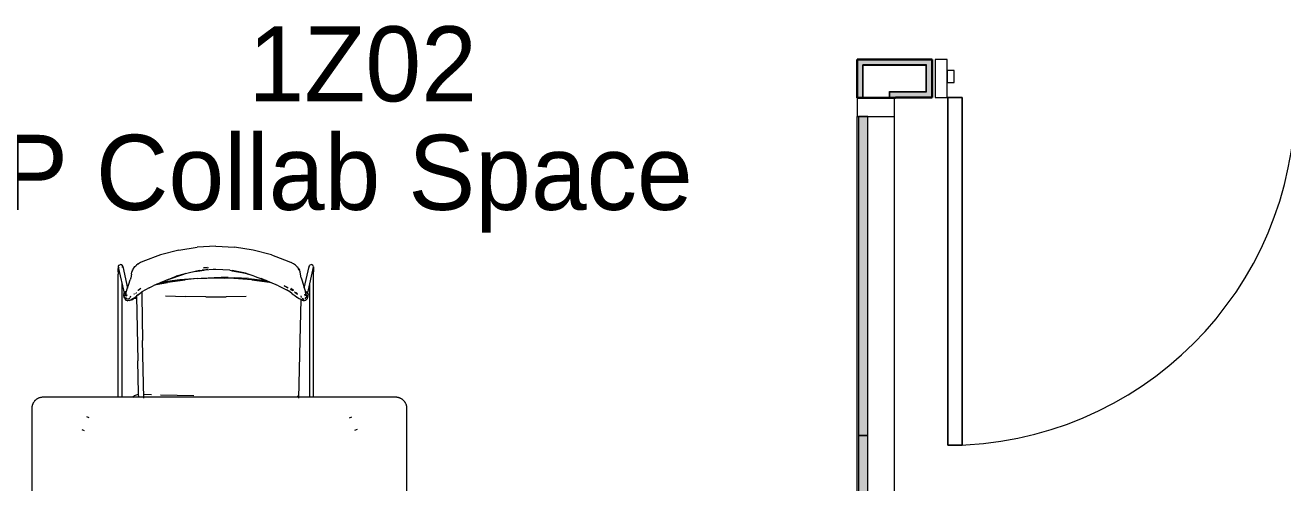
# Model space of a CAD drawing. Header units: millimetres. Extents: x 155920 to 295199, y -4084 to 97293.
# Drawn here: x 222633 to 225985, y 25779 to 26998 of the extents above; entities that cross this region are included whole.
import ezdxf

# ---------------------------------------------------------------- set-up
doc = ezdxf.new("R2010")
doc.units = ezdxf.units.MM
doc.header["$MEASUREMENT"] = 0
for name, color, linetype, lineweight in [('A-AREA-IDEN', 7, 'CONTINUOUS', 9), ('A-DOOR', 4, 'CONTINUOUS', 9), ('A-DOOR-FRAM', 4, 'CONTINUOUS', 18), ('A-GLAZ-CURT', 7, 'CONTINUOUS', 9), ('A-GLAZ-CWMG', 7, 'CONTINUOUS', 9), ('A-WALL', 7, 'CONTINUOUS', 9), ('A-WALL-PATT', 7, 'CONTINUOUS', 25), ('G-IMPT', 8, 'CONTINUOUS', 9), ('I-FURN', 8, 'CONTINUOUS', 9), ('I-WALL', 7, 'CONTINUOUS', 9)]:
    doc.layers.add(name, color=color, linetype=linetype, lineweight=lineweight)
doc.styles.add('Century Gothic', font='GOTHIC.TTF', dxfattribs={"height": 200})

msp = doc.modelspace()

# ---------------------------------------------------------------- hatches: boundary and pattern name
at = {"layer": 'A-GLAZ-CURT'}
for points in [[(224879.3, 25905.1), (224879.3, 26755.1), (224854.3, 26755.1), (224854.3, 25905.1)], [(224879.3, 25498.6), (224879.3, 25905.1), (224854.3, 25905.1), (224854.3, 25498.6)]]:
    msp.add_hatch(color=256, dxfattribs=at).paths.add_polyline_path(points, flags=0)
at = {"layer": 'A-WALL-PATT', "lineweight": 9}
h = msp.add_hatch(color=256, dxfattribs=at)
h.paths.add_polyline_path([(226075.8, 26856.3), (226075.8, 26892.3), (226317.8, 26892.3), (226317.8, 26907.3), (226060.8, 26907.3), (226060.8, 26856.3)], flags=0)
h.paths.add_polyline_path([(225050.8, 26856.3), (225050.8, 26907.3), (224850.8, 26907.3), (224850.8, 26892.3), (225035.8, 26892.3), (225035.8, 26856.3)], flags=0)
at = {"layer": 'A-WALL-PATT', "lineweight": 5}
msp.add_hatch(color=256, dxfattribs=at).paths.add_polyline_path([(224865.8, 26805.3), (224865.8, 26892.3), (224850.8, 26892.3), (224850.8, 26805.3)], flags=0)
h = msp.add_hatch(color=256, dxfattribs=at)
h.paths.add_polyline_path([(226060.8, 26805.3), (226317.8, 26805.3), (226317.8, 26820.3), (226075.8, 26820.3), (226075.8, 26856.3), (226060.8, 26856.3), (226060.8, 26836.1)], flags=0)
h.paths.add_polyline_path([(224937.8, 26805.3), (225050.8, 26805.3), (225050.8, 26856.3), (225035.8, 26856.3), (225035.8, 26820.3), (224937.8, 26820.3)], flags=0)

# ---------------------------------------------------------------- linework, layer by layer
at = {"layer": 'A-DOOR'}
for p, q in [((225130.8, 26805.3), (225092.8, 26805.3)), ((225092.8, 26805.3), (225092.8, 25879.3)), ((225092.8, 25879.3), (225092.8, 26805.3)), ((225092.8, 26805.3), (225130.8, 26805.3)), ((225130.8, 25879.3), (225130.8, 26805.3)), ((225130.8, 26805.3), (225130.8, 25879.3)), ((225092.8, 25879.3), (225130.8, 25879.3)), ((225130.8, 25879.3), (225092.8, 25879.3))]:
    msp.add_line(p, q, dxfattribs=at)
msp.add_arc((225092.8, 26805.3), 926, 270, 0, dxfattribs=at)
at = {"layer": 'A-DOOR-FRAM', "lineweight": 20}
for p, q in [((225090.8, 26907.3), (225058.8, 26907.3)), ((225058.8, 26907.3), (225058.8, 26805.3)), ((225090.8, 26805.3), (225090.8, 26907.3)), ((225109.8, 26877.3), (225090.8, 26877.3)), ((225090.8, 26877.3), (225090.8, 26845.3)), ((225109.8, 26845.3), (225109.8, 26877.3)), ((225090.8, 26845.3), (225109.8, 26845.3)), ((225058.8, 26805.3), (225090.8, 26805.3))]:
    msp.add_line(p, q, dxfattribs=at)
at = {"layer": 'A-GLAZ-CURT', "lineweight": 20}
for p, q in [((224854.3, 26755.1), (224854.3, 25905.1)), ((224879.3, 26755.1), (224854.3, 26755.1)), ((224879.3, 25905.1), (224879.3, 26755.1)), ((224854.3, 25905.1), (224879.3, 25905.1)), ((224854.3, 25905.1), (224854.3, 25498.6)), ((224879.3, 25905.1), (224854.3, 25905.1)), ((224879.3, 25498.6), (224879.3, 25905.1))]:
    msp.add_line(p, q, dxfattribs=at)
at = {"layer": 'A-GLAZ-CWMG', "lineweight": 20}
for p, q in [((224850.8, 26805.1), (224850.8, 26755.1)), ((224950.8, 26805.1), (224850.8, 26805.1)), ((224950.8, 26755.1), (224950.8, 26805.1)), ((224850.8, 26755.1), (224950.8, 26755.1))]:
    msp.add_line(p, q, dxfattribs=at)
at = {"layer": 'A-GLAZ-CWMG'}
for p, q in [((224850.8, 25905.1), (224850.8, 26755.1)), ((224950.8, 25905.1), (224950.8, 26755.1)), ((224850.8, 25498.6), (224850.8, 25905.1)), ((224950.8, 25498.6), (224950.8, 25905.1))]:
    msp.add_line(p, q, dxfattribs=at)
at = {"layer": 'A-WALL'}
for p, q in [((224865.8, 26891.3), (224865.8, 26892.3)), ((225035.8, 26892.3), (224865.8, 26892.3)), ((224865.8, 26805.3), (224865.8, 26891.3)), ((224866.8, 26821.3), (224866.8, 26891.3)), ((225034.8, 26891.3), (224866.8, 26891.3)), ((225034.8, 26856.3), (225034.8, 26891.3)), ((225035.8, 26856.3), (225035.8, 26892.3)), ((225034.8, 26821.3), (225034.8, 26856.3)), ((225035.8, 26820.3), (225035.8, 26856.3)), ((224866.8, 26805.3), (224866.8, 26821.3)), ((224936.8, 26820.3), (224936.8, 26821.3)), ((224936.8, 26821.3), (225034.8, 26821.3)), ((224936.8, 26805.3), (224936.8, 26820.3)), ((224937.8, 26805.3), (224937.8, 26820.3)), ((224937.8, 26820.3), (225035.8, 26820.3)), ((224865.8, 26805.3), (224865.8, 26805.1)), ((224866.8, 26805.3), (224866.8, 26805.1)), ((224936.8, 26805.3), (224936.8, 26805.1)), ((224937.8, 26805.3), (224937.8, 26805.1))]:
    msp.add_line(p, q, dxfattribs=at)
at = {"layer": 'G-IMPT'}
for p, q in [((222993.9, 26386.3), (222947.1, 26368.6)), ((223042.4, 26399.3), (222993.9, 26386.3)), ((223042.4, 26399.3), (223091.8, 26407.3)), ((223141.7, 26409.9), (223091.8, 26407.3)), ((223141.7, 26409.9), (223191.6, 26407.3)), ((223241, 26399.3), (223191.6, 26407.3)), ((223289.4, 26386.3), (223241, 26399.3)), ((223289.4, 26386.3), (223336.1, 26368.7)), ((222881.5, 26348.8), (222881.7, 26354)), ((222881.7, 26354), (222882.1, 26356.4)), ((222882.1, 26356.4), (222883.3, 26358.8)), ((222898.8, 26280.8), (222882.3, 26353.7)), ((222882.3, 26353.7), (222883.4, 26351.6)), ((222883.2, 26351.8), (222883.4, 26351.6)), ((222883.3, 26358.8), (222885.4, 26360.3)), ((222888.1, 26360.6), (222885.4, 26360.3)), ((222888.1, 26360.6), (222890.2, 26359.9)), ((222890.5, 26359.6), (222890.2, 26359.9)), ((222890.5, 26359.6), (222892.4, 26357.8)), ((222892.4, 26357.8), (222892.1, 26358.1)), ((222893.2, 26355.3), (222892.4, 26357.8)), ((222892.5, 26353), (222892.9, 26355.5)), ((222892.6, 26353.2), (222892.9, 26355.5)), ((222893.2, 26355.3), (222906.1, 26297.7)), ((222922, 26350.7), (222920.5, 26348.1)), ((222922.2, 26351.1), (222922, 26350.7)), ((222922.2, 26351.1), (222923.8, 26353)), ((222923.8, 26353), (222926, 26355.5)), ((222926, 26355.5), (222927.8, 26357.3)), ((222929.9, 26359.1), (222927.8, 26357.3)), ((222934.8, 26362.4), (222929.9, 26359.1)), ((222934.8, 26362.4), (222935.1, 26362.6)), ((222940.7, 26365.8), (222935.1, 26362.6)), ((222947.1, 26368.6), (222940.7, 26365.8)), ((223108.6, 26351.9), (223121.9, 26352.6)), ((223118.8, 26352.5), (223108.6, 26351.9)), ((223336.1, 26368.7), (223342.6, 26365.8)), ((223348.2, 26362.6), (223342.6, 26365.8)), ((223348.2, 26362.6), (223348.5, 26362.4)), ((223353.4, 26359.1), (223348.5, 26362.4)), ((223353.4, 26359.1), (223355.5, 26357.3)), ((223357.3, 26355.5), (223355.5, 26357.3)), ((223357.3, 26355.5), (223357.8, 26354.9)), ((223359.6, 26353), (223357.8, 26354.9)), ((223361.1, 26351.1), (223359.6, 26353)), ((223363.5, 26346.8), (223361.1, 26351.1)), ((223361.1, 26351.1), (223361.3, 26350.7)), ((223361.1, 26351.1), (223364.1, 26345.8)), ((223361.3, 26350.7), (223362.9, 26348.1)), ((223377.3, 26297.9), (223390.1, 26355.3)), ((223401, 26353.7), (223385.6, 26285.5)), ((223390.1, 26355.3), (223390.9, 26357.8)), ((223390.9, 26353), (223390.4, 26355.5)), ((223390.7, 26353.2), (223390.4, 26355.5)), ((223390.9, 26357.8), (223391.2, 26358.1)), ((223393.1, 26359.9), (223391.2, 26358.1)), ((223393.1, 26359.9), (223395.2, 26360.6)), ((223397.9, 26360.3), (223395.2, 26360.6)), ((223400, 26358.8), (223397.9, 26360.3)), ((223401.2, 26356.4), (223400, 26358.8)), ((223401, 26353.7), (223400, 26351.6)), ((223400, 26351.6), (223400.2, 26351.8)), ((223401.2, 26356.4), (223401.6, 26354)), ((223401.6, 26354), (223401.9, 26348.8)), ((222881.3, 26341.6), (222881.5, 26348.8)), ((222881.3, 26341.6), (222881.3, 26335.3)), ((222881.3, 26007.2), (222881.3, 26335.3)), ((222909.2, 26308), (222913.1, 26320)), ((222914.8, 26325.6), (222913.1, 26320)), ((222916.4, 26334.9), (222914.8, 26325.6)), ((222916.4, 26334.9), (222917.5, 26340.9)), ((222919.3, 26345.8), (222917.5, 26340.9)), ((222919.3, 26345.8), (222920.5, 26348.1)), ((223014.6, 26321.3), (222974.6, 26304.1)), ((223045.7, 26320), (222998.4, 26313.6)), ((223004.8, 26313.5), (223043.9, 26319.4)), ((223008.8, 26319.1), (223014.6, 26321.3)), ((223008.8, 26319.1), (223014.6, 26321.3)), ((223060.1, 26319.8), (223012.8, 26313.3)), ((223013, 26313.4), (223060.1, 26319.8)), ((223014.6, 26321.3), (223055.8, 26335.5)), ((223014.6, 26321.3), (223036.1, 26329.3)), ((223014.6, 26321.3), (223036.1, 26329.3)), ((223055.8, 26335.5), (223036.1, 26329.3)), ((223036.1, 26329.3), (223055.8, 26335.3)), ((223043.9, 26319.4), (223083.7, 26323.5)), ((223093.5, 26323.8), (223045.7, 26320)), ((223098.3, 26344.7), (223055.8, 26335.5)), ((223055.8, 26335.5), (223061, 26336.8)), ((223061, 26336.8), (223055.8, 26335.3)), ((223083.7, 26323.5), (223120.8, 26325.6)), ((223084.5, 26342.2), (223098.6, 26344.3)), ((223084.5, 26342.2), (223091.6, 26343.5)), ((223093.5, 26323.8), (223117.6, 26324.8)), ((223098.3, 26344.7), (223119.9, 26347.1)), ((223098.3, 26344.7), (223109.6, 26346)), ((223098.6, 26344.3), (223109.6, 26346)), ((223141.7, 26347.7), (223104.7, 26345.4)), ((223104.7, 26345.4), (223109.6, 26346)), ((223119.9, 26347.1), (223109.6, 26346)), ((223117.6, 26324.8), (223141.7, 26325.1)), ((223120.8, 26325.6), (223137, 26326)), ((223141.7, 26347.7), (223134.2, 26347.6)), ((223141.7, 26347.7), (223134.2, 26347.6)), ((223137, 26326), (223155.9, 26326.4)), ((223178.6, 26345.3), (223141.7, 26347.7)), ((223141.7, 26325.1), (223165.7, 26324.8)), ((223174.7, 26326), (223155.9, 26326.4)), ((223189.8, 26323.8), (223165.7, 26324.8)), ((223174.7, 26326), (223191, 26325.6)), ((223178.6, 26345.4), (223185, 26344.3)), ((223178.6, 26345.4), (223182.1, 26345)), ((223178.6, 26345.3), (223182.8, 26344.9)), ((223227.5, 26335.5), (223185, 26344.7)), ((223220.5, 26337.3), (223185, 26344.7)), ((223185, 26344.3), (223220.5, 26337.3)), ((223237.6, 26320), (223189.8, 26323.8)), ((223228.1, 26323.5), (223191, 26325.6)), ((223227.5, 26335.5), (223220.5, 26337.3)), ((223220.5, 26337.3), (223227.5, 26335.1)), ((223243.7, 26329.9), (223227.5, 26335.1)), ((223228.1, 26323.5), (223267.8, 26319.4)), ((223237.6, 26320), (223284.9, 26313.6)), ((223243.7, 26329.9), (223268.7, 26321.3)), ((223281.3, 26315.8), (223251.7, 26319.8)), ((223281.3, 26315.8), (223251.7, 26319.8)), ((223268.7, 26321.3), (223262.3, 26323.9)), ((223308.7, 26304), (223262.3, 26323.9)), ((223275.5, 26318.3), (223267.8, 26319.4)), ((223362.9, 26348.1), (223364.1, 26345.8)), ((223363.5, 26346.8), (223364.1, 26345.8)), ((223365.8, 26340.9), (223364.1, 26345.8)), ((223367, 26334.8), (223365.8, 26340.9)), ((223368.6, 26325.6), (223367, 26334.8)), ((223368.6, 26325.6), (223370.3, 26320)), ((223370.3, 26320), (223374.1, 26308)), ((223401.9, 26348.8), (223402, 26341.6)), ((223402.1, 26335.3), (223402, 26341.6)), ((223402.1, 26006.7), (223402.1, 26335.3)), ((222892.1, 26006.9), (222892.1, 26310.2)), ((222896.1, 26282.3), (222895.9, 26280.6)), ((222896.1, 26282.3), (222896.2, 26282.6)), ((222896.2, 26282.6), (222897.6, 26285.5)), ((222897.8, 26285.8), (222897.6, 26285.5)), ((222897.8, 26285.8), (222899.7, 26287.6)), ((222902.2, 26288.8), (222899.7, 26287.6)), ((222902.3, 26288.8), (222899.7, 26287.6)), ((222899.9, 26287.7), (222899.7, 26287.6)), ((222899.7, 26276.3), (222901.7, 26284.5)), ((222901.5, 26283.8), (222899.7, 26276.3)), ((222899.9, 26287.7), (222902.3, 26288.8)), ((222899.9, 26278.6), (222901.7, 26284.5)), ((222901.5, 26283.8), (222905.3, 26295.6)), ((222902.2, 26288.8), (222902.3, 26288.8)), ((222902.9, 26276.4), (222904.5, 26281.9)), ((222905.3, 26295.6), (222909.2, 26308)), ((222924.7, 26282.2), (222923.3, 26281.7)), ((222927.9, 26283.9), (222929.5, 26285)), ((222930.1, 26285.4), (222929.5, 26285)), ((222930.3, 26277.9), (222938.5, 26283.5)), ((222930.3, 26277.9), (222938, 26283)), ((222934, 26292.4), (222934.5, 26292.7)), ((222934.3, 26280), (222938.5, 26283.5)), ((222934.5, 26292.7), (222941.8, 26298)), ((222938, 26283), (222945.4, 26288.5)), ((222944.2, 26285.6), (222943.8, 26277.3)), ((222944.9, 26288.5), (222944.2, 26285.6)), ((222953.6, 26293.3), (222944.6, 26287.9)), ((222945.4, 26288.5), (222944.6, 26287.9)), ((222964, 26298.8), (222953.6, 26293.3)), ((222964, 26298.8), (222974.6, 26304)), ((222984, 26308.2), (222974.6, 26304.1)), ((222984, 26308.2), (222974.6, 26304)), ((223013, 26313.4), (222982.7, 26307.6)), ((222982.7, 26307.6), (223012.8, 26313.3)), ((223004.8, 26313.5), (222989.6, 26310.6)), ((222998.4, 26313.6), (222995.2, 26313)), ((223284.9, 26313.6), (223287.5, 26313.1)), ((223308.7, 26304), (223319.3, 26298.8)), ((223319.3, 26298.8), (223329.7, 26293.3)), ((223334.1, 26298.5), (223323.7, 26304)), ((223323.7, 26304), (223333.1, 26299)), ((223338.7, 26287.9), (223329.7, 26293.3)), ((223334.1, 26298.5), (223333.1, 26299)), ((223345.3, 26283), (223337.9, 26288.5)), ((223338.7, 26287.9), (223337.9, 26288.5)), ((223346.9, 26290.5), (223340.9, 26294.5)), ((223340.9, 26294.5), (223342.9, 26293.2)), ((223341.6, 26298), (223348.9, 26292.7)), ((223346.9, 26290.5), (223342.9, 26293.2)), ((223345.3, 26283), (223349, 26280)), ((223349.4, 26292.4), (223348.9, 26292.7)), ((223351.7, 26286.9), (223351.1, 26287.3)), ((223354.2, 26285.2), (223351.1, 26287.3)), ((223351.7, 26286.9), (223354.2, 26285.2)), ((223356, 26283.6), (223353.3, 26285.4)), ((223353.8, 26285), (223353.3, 26285.4)), ((223356, 26283.6), (223353.8, 26285)), ((223356, 26283.6), (223355.4, 26283.9)), ((223359.2, 26282), (223355.4, 26283.9)), ((223358.3, 26283.7), (223355.9, 26285.9)), ((223356, 26283.6), (223359.2, 26282)), ((223374.1, 26308), (223380.9, 26286.9)), ((223380.4, 26276.4), (223378.9, 26281.9)), ((223379.2, 26282.4), (223381.1, 26281.5)), ((223383.4, 26278.6), (223380.9, 26286.9)), ((223381.2, 26288.8), (223381.1, 26288.8)), ((223381.2, 26288.8), (223383.4, 26287.7)), ((223383.6, 26276.3), (223381.5, 26284.4)), ((223381.5, 26284.4), (223381.9, 26283.2)), ((223383.6, 26276.3), (223381.9, 26283.2)), ((223383.4, 26287.7), (223383.6, 26287.6)), ((223385.7, 26285.5), (223383.6, 26287.6)), ((223383.9, 26287.3), (223385.5, 26285.8)), ((223383.9, 26287.3), (223385.7, 26285.5)), ((223387.2, 26282.3), (223385.5, 26285.8)), ((223385.5, 26285.8), (223387.1, 26282.6)), ((223385.5, 26285.8), (223385.7, 26285.5)), ((223387.2, 26282.3), (223385.7, 26285.5)), ((223387.2, 26282.3), (223387.1, 26282.6)), ((223387.2, 26282.3), (223387.5, 26280.6)), ((223391.2, 26310.2), (223391.2, 26006.7)), ((222896.1, 26276.6), (222895.9, 26280.6)), ((222896.1, 26276.6), (222897.1, 26273.4)), ((222898.5, 26269.1), (222897.1, 26273.4)), ((222898.5, 26269.1), (222901.7, 26266)), ((222900.6, 26280.9), (222899.1, 26277.7)), ((222900.4, 26279.8), (222899.1, 26277.7)), ((222899.5, 26277.4), (222899.1, 26279.3)), ((222900.6, 26280.9), (222899.9, 26278.6)), ((222900.7, 26273.8), (222901.5, 26272.1)), ((222901.1, 26273.3), (222901.5, 26272.1)), ((222901.7, 26266), (222903, 26265.5)), ((222904.5, 26269.3), (222901.8, 26271.5)), ((222902.9, 26276.4), (222903.9, 26278.5)), ((222903, 26265.5), (222907.2, 26264.4)), ((222904.2, 26278.7), (222903.1, 26277.7)), ((222903.1, 26277.7), (222903.9, 26278.5)), ((222903.4, 26270.3), (222905, 26269.1)), ((222903.4, 26270.3), (222904, 26269.9)), ((222904.2, 26278.7), (222903.5, 26278.1)), ((222905, 26269.1), (222904, 26269.9)), ((222907, 26268.6), (222907.6, 26268.7)), ((222911.3, 26265.2), (222907.2, 26264.4)), ((222909.5, 26269.1), (222907.6, 26268.7)), ((222910.1, 26269.4), (222909.5, 26269.1)), ((222910.1, 26269.4), (222911.9, 26271.1)), ((222911.3, 26265.2), (222919.7, 26269.6)), ((222912.2, 26271.5), (222911.9, 26271.1)), ((222913.3, 26273), (222914.6, 26277.8)), ((222922.6, 26270.8), (222917.7, 26268.6)), ((222917.7, 26268.6), (222919.7, 26269.6)), ((222930.3, 26270.3), (222922.2, 26270.6)), ((222922.6, 26270.8), (222925.7, 26272.8)), ((222922.9, 26271.1), (222929.2, 26270.7)), ((222922.9, 26271), (222930.3, 26270.7)), ((222925.7, 26272.8), (222931.1, 26277.1)), ((222930.1, 26276.7), (222933.9, 26103.8)), ((222934.3, 26280), (222931.1, 26277.1)), ((222943.8, 26277.3), (222946.4, 26158.4)), ((223007.5, 26277.7), (223060.7, 26275.6)), ((223114.6, 26274.6), (223060.7, 26275.6)), ((223114.6, 26274.6), (223168.7, 26274.6)), ((223222.6, 26275.6), (223168.7, 26274.6)), ((223352.2, 26277.1), (223349, 26280)), ((223357.7, 26272.8), (223352.2, 26277.1)), ((223358.9, 26272.6), (223355.3, 26274.9)), ((223355.3, 26274.9), (223363.6, 26270.1)), ((223360.8, 26270.8), (223357.7, 26272.8)), ((223358.9, 26272.6), (223363.6, 26270.1)), ((223360.8, 26270.8), (223366.8, 26268.3)), ((223367.8, 26267.8), (223365.3, 26158.4)), ((223372.8, 26265.3), (223366.8, 26268.3)), ((223370, 26273), (223368.7, 26277.8)), ((223373.2, 26269.4), (223371.6, 26270.9)), ((223376.1, 26264.4), (223372.4, 26265.6)), ((223377.5, 26264.8), (223372.4, 26265.6)), ((223377.5, 26264.8), (223372.8, 26265.3)), ((223373.2, 26269.4), (223374.2, 26268.9)), ((223375.8, 26268.8), (223374.2, 26268.9)), ((223376.1, 26264.4), (223380.3, 26265.5)), ((223380.2, 26277.7), (223378.7, 26279.1)), ((223378.7, 26279.1), (223379.8, 26278.2)), ((223380.2, 26277.7), (223379.2, 26278.8)), ((223380.4, 26276.4), (223379.2, 26278.8)), ((223379.3, 26269.6), (223381.6, 26271.6)), ((223380.3, 26265.5), (223381.6, 26266)), ((223382.9, 26279.8), (223381.1, 26281.5)), ((223381.6, 26266), (223384.9, 26269.1)), ((223381.8, 26272.1), (223382.6, 26273.7)), ((223382.3, 26273.4), (223381.8, 26272.1)), ((223384.2, 26277.7), (223382.7, 26280.9)), ((223385.1, 26273), (223382.7, 26280.9)), ((223384.2, 26277.7), (223382.9, 26279.8)), ((223385.1, 26273), (223383.4, 26278.6)), ((223383.5, 26276.5), (223383.8, 26277.4)), ((223383.8, 26277.4), (223383.5, 26276.6)), ((223383.8, 26277.4), (223383.5, 26276.5)), ((223384.2, 26279.3), (223383.8, 26277.4)), ((223386.2, 26273.4), (223384.9, 26269.1)), ((223386.2, 26273.4), (223387.2, 26276.6)), ((223387.2, 26276.6), (223387.4, 26279.4)), ((223387.4, 26279.4), (223387.5, 26280.6)), ((222949.5, 26005), (222946.4, 26158.4)), ((223365.3, 26158.4), (223362.2, 26005)), ((222935.7, 26017.3), (222933.9, 26103.8)), ((222931.7, 26013.8), (222926.2, 26012)), ((222935.9, 26014.4), (222931.7, 26013.8)), ((222936, 26006.9), (222935.7, 26017.3)), ((222947.7, 26015.1), (222969.9, 26014.6)), ((222994.2, 26014), (223083.1, 26012)), ((222920.6, 26006.9), (222922.1, 26009)), ((222922.1, 26009), (222924, 26011)), ((222926.2, 26012), (222924, 26011)), ((223359.3, 26011), (223361.2, 26009)), ((223361.2, 26009), (223362.7, 26006.9))]:
    msp.add_line(p, q, dxfattribs=at)
at = {"layer": 'I-FURN'}
for p, q in [((222914.8, 26267.3), (222916.4, 26266.8)), ((222921.5, 26269.3), (222916.4, 26266.8)), ((222916.4, 26266.8), (222920.7, 26268.4)), ((222916.4, 26266.8), (222919.7, 26267.7)), ((222916.4, 26266.8), (222918.7, 26267.1)), ((222916.4, 26266.8), (222917.6, 26266.8)), ((222917.6, 26266.8), (222918.7, 26267.1)), ((222921.5, 26269.3), (222917.7, 26268.6)), ((222918.7, 26267.1), (222919.7, 26267.7)), ((222921.5, 26269.3), (222918.9, 26269.1)), ((222921.5, 26269.3), (222919.4, 26269.4)), ((222920.7, 26268.4), (222919.7, 26267.7)), ((222921.5, 26269.3), (222919.8, 26269.5)), ((222921.5, 26269.3), (222920, 26269.6)), ((222921.5, 26269.3), (222920.7, 26268.4)), ((222921.5, 26269.3), (222921.7, 26270.6)), ((222651.1, 25981.2), (222651, 25980)), ((222651.3, 25982.4), (222651.1, 25981.2)), ((222651.5, 25983.5), (222651.3, 25982.4)), ((222651.8, 25984.7), (222651.5, 25983.5)), ((222652.1, 25985.9), (222651.8, 25984.7)), ((222652.5, 25987), (222652.1, 25985.9)), ((222652.9, 25988.1), (222652.5, 25987)), ((222653.3, 25989.2), (222652.9, 25988.1)), ((222653.8, 25990.3), (222653.3, 25989.2)), ((222654.4, 25991.4), (222653.8, 25990.3)), ((222655, 25992.4), (222654.4, 25991.4)), ((222655.6, 25993.5), (222655, 25992.4)), ((222656.3, 25994.5), (222655.6, 25993.5)), ((222657, 25995.4), (222656.3, 25994.5)), ((222657.7, 25996.4), (222657, 25995.4)), ((222658.5, 25997.3), (222657.7, 25996.4)), ((222659.3, 25998.2), (222658.5, 25997.3)), ((222660.2, 25999), (222659.3, 25998.2)), ((222661.1, 25999.8), (222660.2, 25999)), ((222662, 26000.6), (222661.1, 25999.8)), ((222662.9, 26001.3), (222662, 26000.6)), ((222663.9, 26002), (222662.9, 26001.3)), ((222664.9, 26002.7), (222663.9, 26002)), ((222665.9, 26003.3), (222664.9, 26002.7)), ((222667, 26003.9), (222665.9, 26003.3)), ((222668.1, 26004.4), (222667, 26003.9)), ((222669.1, 26004.9), (222668.1, 26004.4)), ((222670.3, 26005.3), (222669.1, 26004.9)), ((222671.4, 26005.7), (222670.3, 26005.3)), ((222672.5, 26006.1), (222671.4, 26005.7)), ((222673.7, 26006.4), (222672.5, 26006.1)), ((222674.9, 26006.7), (222673.7, 26006.4)), ((222676.1, 26006.9), (222674.9, 26006.7)), ((222677.2, 26007), (222676.1, 26006.9)), ((222678.4, 26007.2), (222677.2, 26007)), ((222679.6, 26007.2), (222678.4, 26007.2)), ((222680.8, 26007.3), (222679.6, 26007.2)), ((223620.8, 26007.3), (222680.8, 26007.3)), ((223621.2, 26007.3), (223620.8, 26007.3)), ((223622.4, 26007.2), (223621.2, 26007.3)), ((223623.6, 26007.1), (223622.4, 26007.2)), ((223624.7, 26007), (223623.6, 26007.1)), ((223625.9, 26006.8), (223624.7, 26007)), ((223627.1, 26006.6), (223625.9, 26006.8)), ((223628.3, 26006.3), (223627.1, 26006.6)), ((223629.4, 26006), (223628.3, 26006.3)), ((223630.6, 26005.6), (223629.4, 26006)), ((223631.7, 26005.2), (223630.6, 26005.6)), ((223632.8, 26004.8), (223631.7, 26005.2)), ((223633.9, 26004.3), (223632.8, 26004.8)), ((223635, 26003.7), (223633.9, 26004.3)), ((223636, 26003.1), (223635, 26003.7)), ((223637, 26002.5), (223636, 26003.1)), ((223638, 26001.8), (223637, 26002.5)), ((223639, 26001.1), (223638, 26001.8)), ((223639.9, 26000.4), (223639, 26001.1)), ((223640.9, 25999.6), (223639.9, 26000.4)), ((223641.7, 25998.8), (223640.9, 25999.6)), ((223642.6, 25997.9), (223641.7, 25998.8)), ((223643.4, 25997), (223642.6, 25997.9)), ((223644.2, 25996.1), (223643.4, 25997)), ((223644.9, 25995.2), (223644.2, 25996.1)), ((223645.6, 25994.2), (223644.9, 25995.2)), ((223646.2, 25993.2), (223645.6, 25994.2)), ((223646.9, 25992.2), (223646.2, 25993.2)), ((223647.4, 25991.1), (223646.9, 25992.2)), ((223648, 25990), (223647.4, 25991.1)), ((223648.5, 25988.9), (223648, 25990)), ((223648.9, 25987.8), (223648.5, 25988.9)), ((223649.3, 25986.7), (223648.9, 25987.8)), ((223649.7, 25985.5), (223649.3, 25986.7)), ((223650, 25984.4), (223649.7, 25985.5)), ((223650.2, 25983.2), (223650, 25984.4)), ((223650.4, 25982), (223650.2, 25983.2)), ((223650.6, 25980.8), (223650.4, 25982)), ((223650.7, 25979.7), (223650.6, 25980.8)), ((222650.9, 25978.8), (222650.8, 25977.6)), ((222650.8, 25977.6), (222650.8, 25977.3)), ((222650.8, 25977.3), (222650.8, 24037.3)), ((222651, 25980), (222650.9, 25978.8)), ((222804.2, 25952.3), (222797.9, 25954.8)), ((223497.5, 25952.3), (223503.9, 25954.8)), ((223650.8, 25978.5), (223650.7, 25979.7)), ((223650.8, 25977.3), (223650.8, 25978.5)), ((223650.8, 24037.3), (223650.8, 25977.3)), ((222784, 25921.2), (222790.6, 25918.5)), ((223517.8, 25921.2), (223511.1, 25918.5))]:
    msp.add_line(p, q, dxfattribs=at)
at = {"layer": 'I-WALL', "lineweight": 30}
for p, q in [((225050.8, 26907.3), (224850.8, 26907.3)), ((224850.8, 26907.3), (224850.8, 26892.3)), ((224850.8, 26892.3), (224850.8, 26805.3)), ((225050.8, 26805.3), (225050.8, 26907.3)), ((224850.8, 26805.3), (224850.8, 26805.1)), ((224850.8, 26805.1), (224952.8, 26805.1)), ((224952.8, 26805.1), (224952.8, 26805.3)), ((224952.8, 26805.3), (225050.8, 26805.3))]:
    msp.add_line(p, q, dxfattribs=at)

# ---------------------------------------------------------------- texts
at = {"layer": 'A-AREA-IDEN', "style": 'Century Gothic'}
for s, p in [('1Z02', (223227.9, 26795.3)), ('4P Collab Space', (222420.4, 26506.3))]:
    msp.add_text(s, height=200, dxfattribs=at).set_placement(p)

doc.saveas('drawing.dxf')
